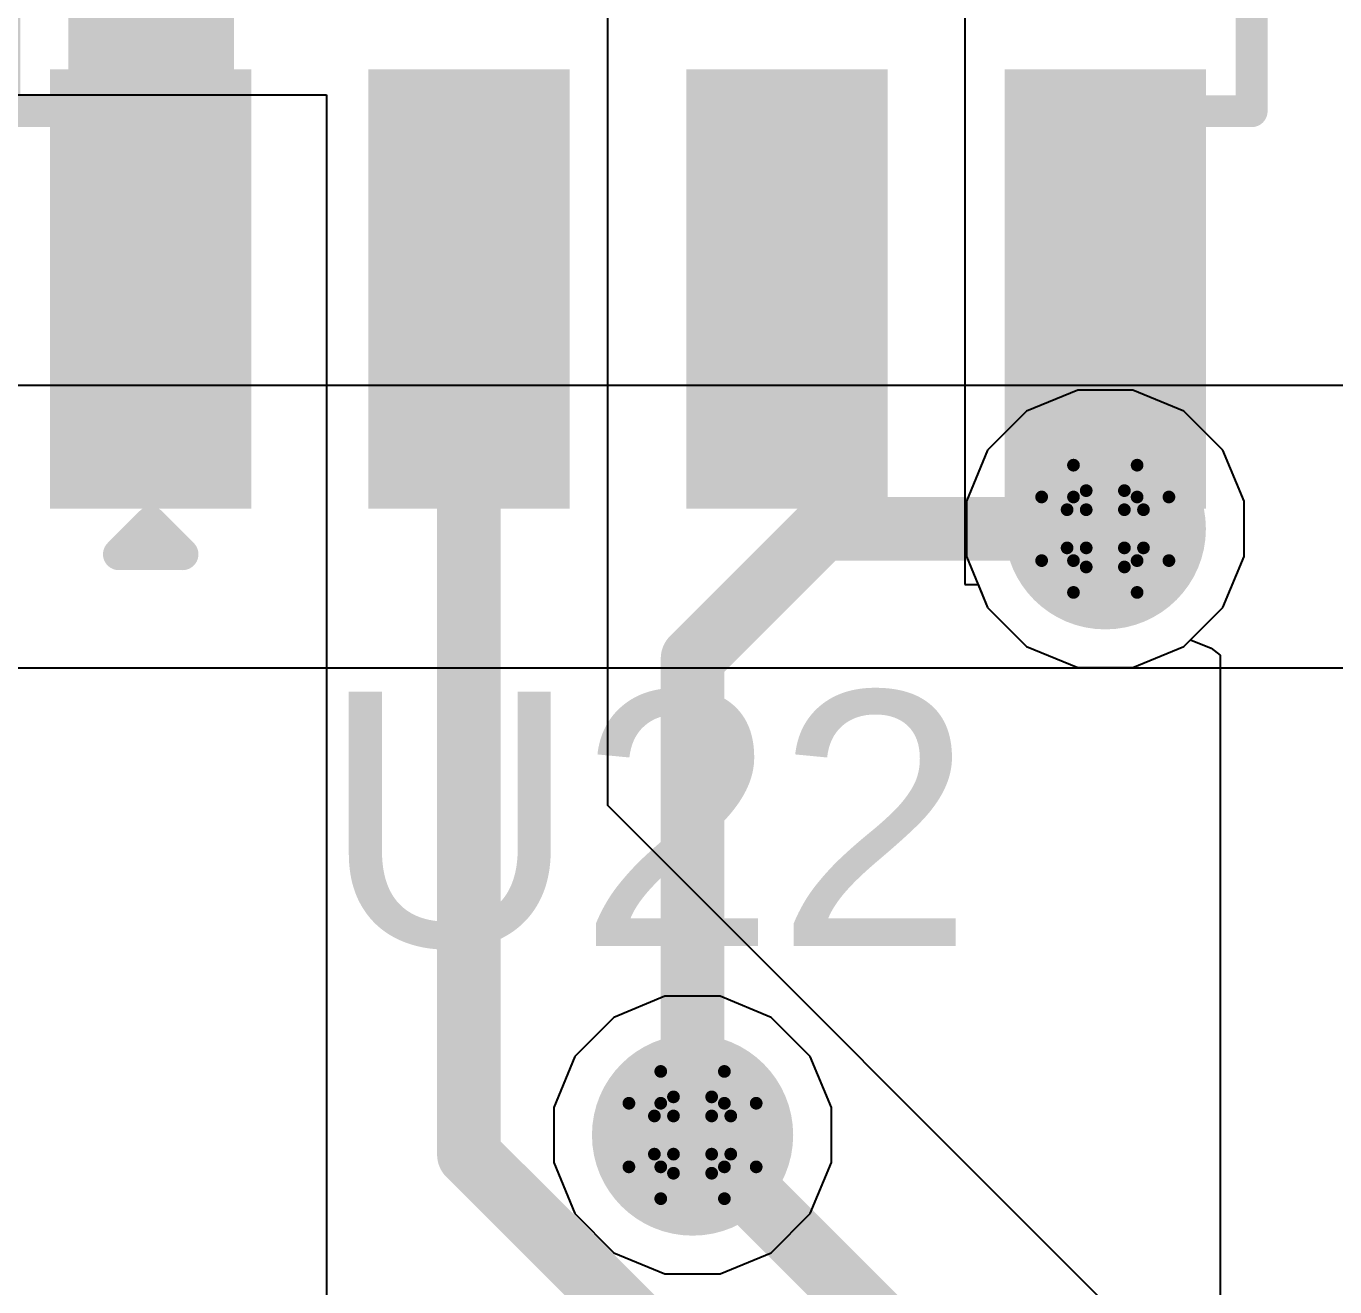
# Model space of a CAD drawing. Header units: inches. Extents: x -4 to 5258, y -4 to 5281.
# Drawn here: x 90.76 to 95.98, y 78.35 to 83.39 of the extents above; entities that cross this region are included whole.
import ezdxf

# ---------------------------------------------------------------- set-up
doc = ezdxf.new("R2010")
doc.units = ezdxf.units.IN
for name, color, linetype in [('Bottom Layer', 5, 'Continuous'), ('Bottom Solder', 6, 'Continuous'), ('Drill Drawing', 1, 'Continuous'), ('Layer 1', 16, 'Continuous'), ('Layer 2', 76, 'Continuous'), ('Top Layer', 1, 'Continuous'), ('Top Overlay', 2, 'Continuous'), ('Top Paste', 8, 'Continuous'), ('Top Solder', 216, 'Continuous'), ('Via Holes', 16, 'Continuous')]:
    doc.layers.add(name, color=color, linetype=linetype)
doc.styles.add('Arial', font='', dxfattribs={"height": 0.2})
doc.styles.get('Arial').set_extended_font_data('Arial')

# ---------------------------------------------------------------- blocks, each defined once
blk = doc.blocks.new('SOIC_8_11')
at = {"layer": 'Top Layer'}
for points in [[(-1.925, 2.205), (-1.925, 1.605), (-3.475, 1.605), (-3.475, 2.205)], [(3.475, 2.205), (3.475, 1.605), (1.925, 1.605), (1.925, 2.205)], [(-1.925, 0.935), (-1.925, 0.335), (-3.475, 0.335), (-3.475, 0.935)], [(3.475, 0.935), (3.475, 0.335), (1.925, 0.335), (1.925, 0.935)], [(-1.925, -0.335), (-1.925, -0.935), (-3.475, -0.935), (-3.475, -0.335)], [(3.475, -0.335), (3.475, -0.935), (1.925, -0.935), (1.925, -0.335)], [(-1.925, -1.605), (-1.925, -2.205), (-3.475, -2.205), (-3.475, -1.605)], [(3.475, -1.605), (3.475, -2.205), (1.925, -2.205), (1.925, -1.605)]]:
    blk.add_hatch(color=1, dxfattribs=at).paths.add_polyline_path(points)
at = {"layer": 'Top Overlay'}
blk.add_hatch(color=2, dxfattribs=at).paths.add_polyline_path([(-1.8283, 1.5732), (-1.4981, 1.5732), (-1.4981, 2.2336), (-1.8283, 2.2336)])
at = {"layer": 'Top Paste'}
for points in [[(-1.925, 2.205), (-1.925, 1.605), (-3.475, 1.605), (-3.475, 2.205)], [(3.475, 2.205), (3.475, 1.605), (1.925, 1.605), (1.925, 2.205)], [(-1.925, 0.935), (-1.925, 0.335), (-3.475, 0.335), (-3.475, 0.935)], [(3.475, 0.935), (3.475, 0.335), (1.925, 0.335), (1.925, 0.935)], [(-1.925, -0.335), (-1.925, -0.935), (-3.475, -0.935), (-3.475, -0.335)], [(3.475, -0.335), (3.475, -0.935), (1.925, -0.935), (1.925, -0.335)], [(-1.925, -1.605), (-1.925, -2.205), (-3.475, -2.205), (-3.475, -1.605)], [(3.475, -1.605), (3.475, -2.205), (1.925, -2.205), (1.925, -1.605)]]:
    blk.add_hatch(color=8, dxfattribs=at).paths.add_polyline_path(points)
at = {"layer": 'Top Solder'}
for points in [[(-1.8234, 2.3066), (-1.8234, 1.5034), (-3.5766, 1.5034), (-3.5766, 2.3066)], [(3.5766, 2.3066), (3.5766, 1.5034), (1.8234, 1.5034), (1.8234, 2.3066)], [(-1.8234, 1.0366), (-1.8234, 0.2334), (-3.5766, 0.2334), (-3.5766, 1.0366)], [(3.5766, 1.0366), (3.5766, 0.2334), (1.8234, 0.2334), (1.8234, 1.0366)], [(-1.8234, -0.2334), (-1.8234, -1.0366), (-3.5766, -1.0366), (-3.5766, -0.2334)], [(3.5766, -0.2334), (3.5766, -1.0366), (1.8234, -1.0366), (1.8234, -0.2334)], [(-1.8234, -1.5034), (-1.8234, -2.3066), (-3.5766, -2.3066), (-3.5766, -1.5034)], [(3.5766, -1.5034), (3.5766, -2.3066), (1.8234, -2.3066), (1.8234, -1.5034)]]:
    blk.add_hatch(color=216, dxfattribs=at).paths.add_polyline_path(points)
at = {"layer": 'Top Overlay'}
for points in [[(-1.9906, 2.4892, 0.127, 0.127, 0), (1.9906, 2.4892, 0.127, 0.127, 0)], [(-1.9906, 2.4892, 0.127, 0.127, 0), (-1.9906, 2.3114, 0.127, 0.127, 0)], [(1.9906, 2.4892, 0.127, 0.127, 0), (1.9906, 2.3114, 0.127, 0.127, 0)], [(-3.7592, 2.032, 0.127, 0.127, 0), (-3.7592, 1.778, 0.127, 0.127, 0)], [(-3.7592, 2.032, 0.127, 0.127, 0), (-3.6322, 1.905, 0.127, 0.127, 0)], [(-3.6322, 1.905, 0.127, 0.127, 0), (-3.7592, 1.778, 0.127, 0.127, 0)], [(-1.9906, -2.3114, 0.127, 0.127, 0), (-1.9906, -2.4892, 0.127, 0.127, 0)], [(1.9906, -2.3114, 0.127, 0.127, 0), (1.9906, -2.4892, 0.127, 0.127, 0)], [(-1.9906, -2.4892, 0.127, 0.127, 0), (1.9906, -2.4892, 0.127, 0.127, 0)]]:
    blk.add_lwpolyline(points, format="xyseb", dxfattribs=at)
for points in [[(-2.0224, 2.4892, 0.0635, 0.0635, 1), (-1.9589, 2.4892, 0.0635, 0.0635, 1)], [(-2.0224, 2.4892, 0.0635, 0.0635, 1), (-1.9589, 2.4892, 0.0635, 0.0635, 1)], [(1.9588, 2.4892, 0.0635, 0.0635, 1), (2.0223, 2.4892, 0.0635, 0.0635, 1)], [(1.9588, 2.4892, 0.0635, 0.0635, 1), (2.0223, 2.4892, 0.0635, 0.0635, 1)], [(-2.0223, 2.3114, 0.0635, 0.0635, 1), (-1.9588, 2.3114, 0.0635, 0.0635, 1)], [(1.9588, 2.3114, 0.0635, 0.0635, 1), (2.0223, 2.3114, 0.0635, 0.0635, 1)], [(-3.791, 2.032, 0.0635, 0.0635, 1), (-3.7275, 2.032, 0.0635, 0.0635, 1)], [(-3.791, 2.032, 0.0635, 0.0635, 1), (-3.7275, 2.032, 0.0635, 0.0635, 1)], [(-3.6639, 1.905, 0.0635, 0.0635, 1), (-3.6004, 1.905, 0.0635, 0.0635, 1)], [(-3.6639, 1.905, 0.0635, 0.0635, 1), (-3.6004, 1.905, 0.0635, 0.0635, 1)], [(-3.791, 1.778, 0.0635, 0.0635, 1), (-3.7275, 1.778, 0.0635, 0.0635, 1)], [(-3.791, 1.778, 0.0635, 0.0635, 1), (-3.7275, 1.778, 0.0635, 0.0635, 1)], [(-2.0223, -2.3114, 0.0635, 0.0635, 1), (-1.9588, -2.3114, 0.0635, 0.0635, 1)], [(1.9588, -2.3114, 0.0635, 0.0635, 1), (2.0223, -2.3114, 0.0635, 0.0635, 1)], [(-2.0223, -2.4892, 0.0635, 0.0635, 1), (-1.9588, -2.4892, 0.0635, 0.0635, 1)], [(-2.0223, -2.4892, 0.0635, 0.0635, 1), (-1.9588, -2.4892, 0.0635, 0.0635, 1)], [(1.9588, -2.4892, 0.0635, 0.0635, 1), (2.0223, -2.4892, 0.0635, 0.0635, 1)], [(1.9588, -2.4892, 0.0635, 0.0635, 1), (2.0223, -2.4892, 0.0635, 0.0635, 1)]]:
    blk.add_lwpolyline(points, format="xyseb", close=True, dxfattribs=at)

msp = doc.modelspace()

# ---------------------------------------------------------------- hatches: boundary and pattern name
at = {"layer": 'Bottom Layer'}
h = msp.add_hatch(color=5, dxfattribs=at)
edge = h.paths.add_edge_path()
edge.add_arc((95.0637, 81.3794), 0.3, 0, 360)
h = msp.add_hatch(color=5, dxfattribs=at)
edge = h.paths.add_edge_path()
edge.add_arc((93.4164, 78.9591), 0.3, 0, 360)
at = {"layer": 'Bottom Solder'}
h = msp.add_hatch(color=6, dxfattribs=at)
edge = h.paths.add_edge_path()
edge.add_arc((95.0637, 81.3794), 0.4016, 0, 360)
h = msp.add_hatch(color=6, dxfattribs=at)
edge = h.paths.add_edge_path()
edge.add_arc((93.4164, 78.9591), 0.4016, 0, 360)
at = {"layer": 'Layer 1'}
h = msp.add_hatch(color=16, dxfattribs=at)
edge = h.paths.add_edge_path()
edge.add_arc((95.0637, 81.3794), 0.3, 0, 360)
h = msp.add_hatch(color=16, dxfattribs=at)
edge = h.paths.add_edge_path()
edge.add_arc((93.4164, 78.9591), 0.3, 0, 360)
at = {"layer": 'Layer 2'}
h = msp.add_hatch(color=76, dxfattribs=at)
edge = h.paths.add_edge_path()
edge.add_arc((95.0637, 81.3794), 0.3, 0, 360)
h = msp.add_hatch(color=76, dxfattribs=at)
edge = h.paths.add_edge_path()
edge.add_arc((93.4164, 78.9591), 0.3, 0, 360)
at = {"layer": 'Top Layer'}
h = msp.add_hatch(color=1, dxfattribs=at)
edge = h.paths.add_edge_path()
edge.add_arc((95.0637, 81.3794), 0.3, 0, 360)
h = msp.add_hatch(color=1, dxfattribs=at)
edge = h.paths.add_edge_path()
edge.add_arc((93.4164, 78.9591), 0.3, 0, 360)
at = {"layer": 'Top Solder'}
h = msp.add_hatch(color=216, dxfattribs=at)
edge = h.paths.add_edge_path()
edge.add_arc((95.0637, 81.3794), 0.4016, 0, 360)
h = msp.add_hatch(color=216, dxfattribs=at)
edge = h.paths.add_edge_path()
edge.add_arc((93.4164, 78.9591), 0.4016, 0, 360)
at = {"layer": 'Via Holes'}
h = msp.add_hatch(color=7, dxfattribs=at)
edge = h.paths.add_edge_path()
edge.add_arc((95.0637, 81.3794), 0.15, 0, 360)
h = msp.add_hatch(color=7, dxfattribs=at)
edge = h.paths.add_edge_path()
edge.add_arc((93.4164, 78.9591), 0.15, 0, 360)

# ---------------------------------------------------------------- linework, layer by layer
at = {"layer": 'Bottom Layer'}
for p, q in [((106.4882, 81.9521), (50.1444, 81.9521)), ((75.5251, 80.8245), (105.1898, 80.8245)), ((93.3062, 79.5131), (93.1026, 79.4288)), ((93.5266, 79.5131), (93.3062, 79.5131)), ((93.7302, 79.4288), (93.5266, 79.5131)), ((93.1026, 79.4288), (92.9467, 79.273)), ((93.8861, 79.273), (93.7302, 79.4288)), ((92.9467, 79.273), (92.8624, 79.0693)), ((93.9704, 79.0693), (93.8861, 79.273)), ((92.8624, 79.0693), (92.8624, 78.8489)), ((93.9704, 78.8489), (93.9704, 79.0693)), ((92.8624, 78.8489), (92.9467, 78.6453)), ((93.8861, 78.6453), (93.9704, 78.8489)), ((92.9467, 78.6453), (93.1026, 78.4895)), ((93.7302, 78.4895), (93.8861, 78.6453)), ((93.1026, 78.4895), (93.3062, 78.4051)), ((93.5266, 78.4051), (93.7302, 78.4895)), ((93.3062, 78.4051), (93.5266, 78.4051))]:
    msp.add_line(p, q, dxfattribs=at)
at = {"layer": 'Drill Drawing'}
for points in [[(94.9367, 81.5064, 0.0508, 0.0508, 0), (94.9367, 81.6334, 0.0508, 0.0508, 0)], [(94.9367, 81.6334, 0.0508, 0.0508, 0), (95.1907, 81.6334, 0.0508, 0.0508, 0)], [(95.1907, 81.5064, 0.0508, 0.0508, 0), (95.1907, 81.6334, 0.0508, 0.0508, 0)], [(94.9875, 81.4556, 0.0508, 0.0508, 0), (94.9875, 81.5318, 0.0508, 0.0508, 0)], [(94.9875, 81.5318, 0.0508, 0.0508, 0), (95.1399, 81.5318, 0.0508, 0.0508, 0)], [(95.1399, 81.4556, 0.0508, 0.0508, 0), (95.1399, 81.5318, 0.0508, 0.0508, 0)], [(94.8097, 81.2524, 0.0508, 0.0508, 0), (94.8097, 81.5064, 0.0508, 0.0508, 0)], [(94.8097, 81.5064, 0.0508, 0.0508, 0), (94.9367, 81.5064, 0.0508, 0.0508, 0)], [(95.1907, 81.5064, 0.0508, 0.0508, 0), (95.3177, 81.5064, 0.0508, 0.0508, 0)], [(95.3177, 81.2524, 0.0508, 0.0508, 0), (95.3177, 81.5064, 0.0508, 0.0508, 0)], [(94.9113, 81.3032, 0.0508, 0.0508, 0), (94.9113, 81.4556, 0.0508, 0.0508, 0)], [(94.9113, 81.4556, 0.0508, 0.0508, 0), (94.9875, 81.4556, 0.0508, 0.0508, 0)], [(95.1399, 81.4556, 0.0508, 0.0508, 0), (95.2161, 81.4556, 0.0508, 0.0508, 0)], [(95.2161, 81.3032, 0.0508, 0.0508, 0), (95.2161, 81.4556, 0.0508, 0.0508, 0)], [(94.9113, 81.3032, 0.0508, 0.0508, 0), (94.9875, 81.3032, 0.0508, 0.0508, 0)], [(94.9875, 81.227, 0.0508, 0.0508, 0), (94.9875, 81.3032, 0.0508, 0.0508, 0)], [(95.1399, 81.3032, 0.0508, 0.0508, 0), (95.2161, 81.3032, 0.0508, 0.0508, 0)], [(95.1399, 81.227, 0.0508, 0.0508, 0), (95.1399, 81.3032, 0.0508, 0.0508, 0)], [(94.8097, 81.2524, 0.0508, 0.0508, 0), (94.9367, 81.2524, 0.0508, 0.0508, 0)], [(94.9367, 81.1254, 0.0508, 0.0508, 0), (94.9367, 81.2524, 0.0508, 0.0508, 0)], [(95.1907, 81.2524, 0.0508, 0.0508, 0), (95.3177, 81.2524, 0.0508, 0.0508, 0)], [(95.1907, 81.1254, 0.0508, 0.0508, 0), (95.1907, 81.2524, 0.0508, 0.0508, 0)], [(94.9875, 81.227, 0.0508, 0.0508, 0), (95.1399, 81.227, 0.0508, 0.0508, 0)], [(94.9367, 81.1254, 0.0508, 0.0508, 0), (95.1907, 81.1254, 0.0508, 0.0508, 0)], [(93.2894, 79.0861, 0.0508, 0.0508, 0), (93.2894, 79.2131, 0.0508, 0.0508, 0)], [(93.2894, 79.2131, 0.0508, 0.0508, 0), (93.5434, 79.2131, 0.0508, 0.0508, 0)], [(93.5434, 79.0861, 0.0508, 0.0508, 0), (93.5434, 79.2131, 0.0508, 0.0508, 0)], [(93.3402, 79.0353, 0.0508, 0.0508, 0), (93.3402, 79.1115, 0.0508, 0.0508, 0)], [(93.3402, 79.1115, 0.0508, 0.0508, 0), (93.4926, 79.1115, 0.0508, 0.0508, 0)], [(93.4926, 79.0353, 0.0508, 0.0508, 0), (93.4926, 79.1115, 0.0508, 0.0508, 0)], [(93.1624, 78.8321, 0.0508, 0.0508, 0), (93.1624, 79.0861, 0.0508, 0.0508, 0)], [(93.1624, 79.0861, 0.0508, 0.0508, 0), (93.2894, 79.0861, 0.0508, 0.0508, 0)], [(93.5434, 79.0861, 0.0508, 0.0508, 0), (93.6704, 79.0861, 0.0508, 0.0508, 0)], [(93.6704, 78.8321, 0.0508, 0.0508, 0), (93.6704, 79.0861, 0.0508, 0.0508, 0)], [(93.264, 78.8829, 0.0508, 0.0508, 0), (93.264, 79.0353, 0.0508, 0.0508, 0)], [(93.264, 79.0353, 0.0508, 0.0508, 0), (93.3402, 79.0353, 0.0508, 0.0508, 0)], [(93.4926, 79.0353, 0.0508, 0.0508, 0), (93.5688, 79.0353, 0.0508, 0.0508, 0)], [(93.5688, 78.8829, 0.0508, 0.0508, 0), (93.5688, 79.0353, 0.0508, 0.0508, 0)], [(93.264, 78.8829, 0.0508, 0.0508, 0), (93.3402, 78.8829, 0.0508, 0.0508, 0)], [(93.3402, 78.8067, 0.0508, 0.0508, 0), (93.3402, 78.8829, 0.0508, 0.0508, 0)], [(93.4926, 78.8829, 0.0508, 0.0508, 0), (93.5688, 78.8829, 0.0508, 0.0508, 0)], [(93.4926, 78.8067, 0.0508, 0.0508, 0), (93.4926, 78.8829, 0.0508, 0.0508, 0)], [(93.1624, 78.8321, 0.0508, 0.0508, 0), (93.2894, 78.8321, 0.0508, 0.0508, 0)], [(93.2894, 78.7051, 0.0508, 0.0508, 0), (93.2894, 78.8321, 0.0508, 0.0508, 0)], [(93.3402, 78.8067, 0.0508, 0.0508, 0), (93.4926, 78.8067, 0.0508, 0.0508, 0)], [(93.5434, 78.8321, 0.0508, 0.0508, 0), (93.6704, 78.8321, 0.0508, 0.0508, 0)], [(93.5434, 78.7051, 0.0508, 0.0508, 0), (93.5434, 78.8321, 0.0508, 0.0508, 0)], [(93.2894, 78.7051, 0.0508, 0.0508, 0), (93.5434, 78.7051, 0.0508, 0.0508, 0)]]:
    msp.add_lwpolyline(points, format="xyseb", dxfattribs=at)
for points in [[(94.924, 81.6334, 0.0254, 0.0254, 1), (94.9494, 81.6334, 0.0254, 0.0254, 1)], [(94.924, 81.6334, 0.0254, 0.0254, 1), (94.9494, 81.6334, 0.0254, 0.0254, 1)], [(95.178, 81.6334, 0.0254, 0.0254, 1), (95.2034, 81.6334, 0.0254, 0.0254, 1)], [(95.178, 81.6334, 0.0254, 0.0254, 1), (95.2034, 81.6334, 0.0254, 0.0254, 1)], [(94.9748, 81.5318, 0.0254, 0.0254, 1), (95.0002, 81.5318, 0.0254, 0.0254, 1)], [(94.9748, 81.5318, 0.0254, 0.0254, 1), (95.0002, 81.5318, 0.0254, 0.0254, 1)], [(95.1272, 81.5318, 0.0254, 0.0254, 1), (95.1526, 81.5318, 0.0254, 0.0254, 1)], [(95.1272, 81.5318, 0.0254, 0.0254, 1), (95.1526, 81.5318, 0.0254, 0.0254, 1)], [(94.797, 81.5064, 0.0254, 0.0254, 1), (94.8224, 81.5064, 0.0254, 0.0254, 1)], [(94.797, 81.5064, 0.0254, 0.0254, 1), (94.8224, 81.5064, 0.0254, 0.0254, 1)], [(94.924, 81.5064, 0.0254, 0.0254, 1), (94.9494, 81.5064, 0.0254, 0.0254, 1)], [(94.924, 81.5064, 0.0254, 0.0254, 1), (94.9494, 81.5064, 0.0254, 0.0254, 1)], [(95.178, 81.5064, 0.0254, 0.0254, 1), (95.2034, 81.5064, 0.0254, 0.0254, 1)], [(95.178, 81.5064, 0.0254, 0.0254, 1), (95.2034, 81.5064, 0.0254, 0.0254, 1)], [(95.305, 81.5064, 0.0254, 0.0254, 1), (95.3304, 81.5064, 0.0254, 0.0254, 1)], [(95.305, 81.5064, 0.0254, 0.0254, 1), (95.3304, 81.5064, 0.0254, 0.0254, 1)], [(94.8986, 81.4556, 0.0254, 0.0254, 1), (94.924, 81.4556, 0.0254, 0.0254, 1)], [(94.8986, 81.4556, 0.0254, 0.0254, 1), (94.924, 81.4556, 0.0254, 0.0254, 1)], [(94.9748, 81.4556, 0.0254, 0.0254, 1), (95.0002, 81.4556, 0.0254, 0.0254, 1)], [(94.9748, 81.4556, 0.0254, 0.0254, 1), (95.0002, 81.4556, 0.0254, 0.0254, 1)], [(95.1272, 81.4556, 0.0254, 0.0254, 1), (95.1526, 81.4556, 0.0254, 0.0254, 1)], [(95.1272, 81.4556, 0.0254, 0.0254, 1), (95.1526, 81.4556, 0.0254, 0.0254, 1)], [(95.2034, 81.4556, 0.0254, 0.0254, 1), (95.2288, 81.4556, 0.0254, 0.0254, 1)], [(95.2034, 81.4556, 0.0254, 0.0254, 1), (95.2288, 81.4556, 0.0254, 0.0254, 1)], [(94.8986, 81.3032, 0.0254, 0.0254, 1), (94.924, 81.3032, 0.0254, 0.0254, 1)], [(94.8986, 81.3032, 0.0254, 0.0254, 1), (94.924, 81.3032, 0.0254, 0.0254, 1)], [(94.9748, 81.3032, 0.0254, 0.0254, 1), (95.0002, 81.3032, 0.0254, 0.0254, 1)], [(94.9748, 81.3032, 0.0254, 0.0254, 1), (95.0002, 81.3032, 0.0254, 0.0254, 1)], [(95.1272, 81.3032, 0.0254, 0.0254, 1), (95.1526, 81.3032, 0.0254, 0.0254, 1)], [(95.1272, 81.3032, 0.0254, 0.0254, 1), (95.1526, 81.3032, 0.0254, 0.0254, 1)], [(95.2034, 81.3032, 0.0254, 0.0254, 1), (95.2288, 81.3032, 0.0254, 0.0254, 1)], [(95.2034, 81.3032, 0.0254, 0.0254, 1), (95.2288, 81.3032, 0.0254, 0.0254, 1)], [(94.797, 81.2524, 0.0254, 0.0254, 1), (94.8224, 81.2524, 0.0254, 0.0254, 1)], [(94.797, 81.2524, 0.0254, 0.0254, 1), (94.8224, 81.2524, 0.0254, 0.0254, 1)], [(94.924, 81.2524, 0.0254, 0.0254, 1), (94.9494, 81.2524, 0.0254, 0.0254, 1)], [(94.924, 81.2524, 0.0254, 0.0254, 1), (94.9494, 81.2524, 0.0254, 0.0254, 1)], [(95.178, 81.2524, 0.0254, 0.0254, 1), (95.2034, 81.2524, 0.0254, 0.0254, 1)], [(95.178, 81.2524, 0.0254, 0.0254, 1), (95.2034, 81.2524, 0.0254, 0.0254, 1)], [(95.305, 81.2524, 0.0254, 0.0254, 1), (95.3304, 81.2524, 0.0254, 0.0254, 1)], [(95.305, 81.2524, 0.0254, 0.0254, 1), (95.3304, 81.2524, 0.0254, 0.0254, 1)], [(94.9748, 81.227, 0.0254, 0.0254, 1), (95.0002, 81.227, 0.0254, 0.0254, 1)], [(94.9748, 81.227, 0.0254, 0.0254, 1), (95.0002, 81.227, 0.0254, 0.0254, 1)], [(95.1272, 81.227, 0.0254, 0.0254, 1), (95.1526, 81.227, 0.0254, 0.0254, 1)], [(95.1272, 81.227, 0.0254, 0.0254, 1), (95.1526, 81.227, 0.0254, 0.0254, 1)], [(94.924, 81.1254, 0.0254, 0.0254, 1), (94.9494, 81.1254, 0.0254, 0.0254, 1)], [(94.924, 81.1254, 0.0254, 0.0254, 1), (94.9494, 81.1254, 0.0254, 0.0254, 1)], [(95.178, 81.1254, 0.0254, 0.0254, 1), (95.2034, 81.1254, 0.0254, 0.0254, 1)], [(95.178, 81.1254, 0.0254, 0.0254, 1), (95.2034, 81.1254, 0.0254, 0.0254, 1)], [(93.2767, 79.2131, 0.0254, 0.0254, 1), (93.3021, 79.2131, 0.0254, 0.0254, 1)], [(93.2767, 79.2131, 0.0254, 0.0254, 1), (93.3021, 79.2131, 0.0254, 0.0254, 1)], [(93.5307, 79.2131, 0.0254, 0.0254, 1), (93.5561, 79.2131, 0.0254, 0.0254, 1)], [(93.5307, 79.2131, 0.0254, 0.0254, 1), (93.5561, 79.2131, 0.0254, 0.0254, 1)], [(93.3275, 79.1115, 0.0254, 0.0254, 1), (93.3529, 79.1115, 0.0254, 0.0254, 1)], [(93.3275, 79.1115, 0.0254, 0.0254, 1), (93.3529, 79.1115, 0.0254, 0.0254, 1)], [(93.4799, 79.1115, 0.0254, 0.0254, 1), (93.5053, 79.1115, 0.0254, 0.0254, 1)], [(93.4799, 79.1115, 0.0254, 0.0254, 1), (93.5053, 79.1115, 0.0254, 0.0254, 1)], [(93.1497, 79.0861, 0.0254, 0.0254, 1), (93.1751, 79.0861, 0.0254, 0.0254, 1)], [(93.1497, 79.0861, 0.0254, 0.0254, 1), (93.1751, 79.0861, 0.0254, 0.0254, 1)], [(93.2767, 79.0861, 0.0254, 0.0254, 1), (93.3021, 79.0861, 0.0254, 0.0254, 1)], [(93.2767, 79.0861, 0.0254, 0.0254, 1), (93.3021, 79.0861, 0.0254, 0.0254, 1)], [(93.5307, 79.0861, 0.0254, 0.0254, 1), (93.5561, 79.0861, 0.0254, 0.0254, 1)], [(93.5307, 79.0861, 0.0254, 0.0254, 1), (93.5561, 79.0861, 0.0254, 0.0254, 1)], [(93.6577, 79.0861, 0.0254, 0.0254, 1), (93.6831, 79.0861, 0.0254, 0.0254, 1)], [(93.6577, 79.0861, 0.0254, 0.0254, 1), (93.6831, 79.0861, 0.0254, 0.0254, 1)], [(93.2513, 79.0353, 0.0254, 0.0254, 1), (93.2767, 79.0353, 0.0254, 0.0254, 1)], [(93.2513, 79.0353, 0.0254, 0.0254, 1), (93.2767, 79.0353, 0.0254, 0.0254, 1)], [(93.3275, 79.0353, 0.0254, 0.0254, 1), (93.3529, 79.0353, 0.0254, 0.0254, 1)], [(93.3275, 79.0353, 0.0254, 0.0254, 1), (93.3529, 79.0353, 0.0254, 0.0254, 1)], [(93.4799, 79.0353, 0.0254, 0.0254, 1), (93.5053, 79.0353, 0.0254, 0.0254, 1)], [(93.4799, 79.0353, 0.0254, 0.0254, 1), (93.5053, 79.0353, 0.0254, 0.0254, 1)], [(93.5561, 79.0353, 0.0254, 0.0254, 1), (93.5815, 79.0353, 0.0254, 0.0254, 1)], [(93.5561, 79.0353, 0.0254, 0.0254, 1), (93.5815, 79.0353, 0.0254, 0.0254, 1)], [(93.2513, 78.8829, 0.0254, 0.0254, 1), (93.2767, 78.8829, 0.0254, 0.0254, 1)], [(93.2513, 78.8829, 0.0254, 0.0254, 1), (93.2767, 78.8829, 0.0254, 0.0254, 1)], [(93.3275, 78.8829, 0.0254, 0.0254, 1), (93.3529, 78.8829, 0.0254, 0.0254, 1)], [(93.3275, 78.8829, 0.0254, 0.0254, 1), (93.3529, 78.8829, 0.0254, 0.0254, 1)], [(93.4799, 78.8829, 0.0254, 0.0254, 1), (93.5053, 78.8829, 0.0254, 0.0254, 1)], [(93.4799, 78.8829, 0.0254, 0.0254, 1), (93.5053, 78.8829, 0.0254, 0.0254, 1)], [(93.5561, 78.8829, 0.0254, 0.0254, 1), (93.5815, 78.8829, 0.0254, 0.0254, 1)], [(93.5561, 78.8829, 0.0254, 0.0254, 1), (93.5815, 78.8829, 0.0254, 0.0254, 1)], [(93.1497, 78.8321, 0.0254, 0.0254, 1), (93.1751, 78.8321, 0.0254, 0.0254, 1)], [(93.1497, 78.8321, 0.0254, 0.0254, 1), (93.1751, 78.8321, 0.0254, 0.0254, 1)], [(93.2767, 78.8321, 0.0254, 0.0254, 1), (93.3021, 78.8321, 0.0254, 0.0254, 1)], [(93.2767, 78.8321, 0.0254, 0.0254, 1), (93.3021, 78.8321, 0.0254, 0.0254, 1)], [(93.3275, 78.8067, 0.0254, 0.0254, 1), (93.3529, 78.8067, 0.0254, 0.0254, 1)], [(93.3275, 78.8067, 0.0254, 0.0254, 1), (93.3529, 78.8067, 0.0254, 0.0254, 1)], [(93.4799, 78.8067, 0.0254, 0.0254, 1), (93.5053, 78.8067, 0.0254, 0.0254, 1)], [(93.4799, 78.8067, 0.0254, 0.0254, 1), (93.5053, 78.8067, 0.0254, 0.0254, 1)], [(93.5307, 78.8321, 0.0254, 0.0254, 1), (93.5561, 78.8321, 0.0254, 0.0254, 1)], [(93.5307, 78.8321, 0.0254, 0.0254, 1), (93.5561, 78.8321, 0.0254, 0.0254, 1)], [(93.6577, 78.8321, 0.0254, 0.0254, 1), (93.6831, 78.8321, 0.0254, 0.0254, 1)], [(93.6577, 78.8321, 0.0254, 0.0254, 1), (93.6831, 78.8321, 0.0254, 0.0254, 1)], [(93.2767, 78.7051, 0.0254, 0.0254, 1), (93.3021, 78.7051, 0.0254, 0.0254, 1)], [(93.2767, 78.7051, 0.0254, 0.0254, 1), (93.3021, 78.7051, 0.0254, 0.0254, 1)], [(93.5307, 78.7051, 0.0254, 0.0254, 1), (93.5561, 78.7051, 0.0254, 0.0254, 1)], [(93.5307, 78.7051, 0.0254, 0.0254, 1), (93.5561, 78.7051, 0.0254, 0.0254, 1)]]:
    msp.add_lwpolyline(points, format="xyseb", close=True, dxfattribs=at)
at = {"layer": 'Layer 1'}
for p, q in [((94.9535, 81.9334), (94.7498, 81.8491)), ((95.1739, 81.9334), (94.9535, 81.9334)), ((95.3775, 81.8491), (95.1739, 81.9334)), ((94.7498, 81.8491), (94.594, 81.6933)), ((95.5333, 81.6933), (95.3775, 81.8491)), ((94.594, 81.6933), (94.5097, 81.4896)), ((95.6177, 81.4896), (95.5333, 81.6933)), ((94.5097, 81.4896), (94.5097, 81.2693)), ((95.6177, 81.2693), (95.6177, 81.4896)), ((94.5097, 81.2693), (94.594, 81.0656)), ((95.5333, 81.0656), (95.6177, 81.2693)), ((94.594, 81.0656), (94.7498, 80.9098)), ((95.3775, 80.9098), (95.5333, 81.0656)), ((94.7498, 80.9098), (94.9535, 80.8254)), ((95.1739, 80.8254), (95.3775, 80.9098)), ((94.9535, 80.8254), (95.1739, 80.8254)), ((93.3062, 79.5131), (93.1026, 79.4288)), ((93.5266, 79.5131), (93.3062, 79.5131)), ((93.7302, 79.4288), (93.5266, 79.5131)), ((93.1026, 79.4288), (92.9467, 79.273)), ((93.8861, 79.273), (93.7302, 79.4288)), ((92.9467, 79.273), (92.8624, 79.0693)), ((93.9704, 79.0693), (93.8861, 79.273)), ((92.8624, 79.0693), (92.8624, 78.8489)), ((93.9704, 78.8489), (93.9704, 79.0693)), ((92.8624, 78.8489), (92.9467, 78.6453)), ((93.8861, 78.6453), (93.9704, 78.8489)), ((92.9467, 78.6453), (93.1026, 78.4895)), ((93.7302, 78.4895), (93.8861, 78.6453)), ((93.1026, 78.4895), (93.3062, 78.4051)), ((93.5266, 78.4051), (93.7302, 78.4895)), ((93.3062, 78.4051), (93.5266, 78.4051))]:
    msp.add_line(p, q, dxfattribs=at)
at = {"layer": 'Layer 2'}
for points in [[(93.4164, 80.8614, 0.254, 0.254, 0), (93.9345, 81.3794, 0.254, 0.254, 0)], [(93.9345, 81.3794, 0.254, 0.254, 0), (95.0637, 81.3794, 0.254, 0.254, 0)], [(93.4164, 78.9591, 0.254, 0.254, 0), (93.4164, 80.8614, 0.254, 0.254, 0)]]:
    msp.add_lwpolyline(points, format="xyseb", dxfattribs=at)
for points in [[(93.871, 81.3794, 0.127, 0.127, 1), (93.998, 81.3794, 0.127, 0.127, 1)], [(93.871, 81.3794, 0.127, 0.127, 1), (93.998, 81.3794, 0.127, 0.127, 1)], [(95.0002, 81.3794, 0.127, 0.127, 1), (95.1272, 81.3794, 0.127, 0.127, 1)], [(93.3529, 80.8614, 0.127, 0.127, 1), (93.4799, 80.8614, 0.127, 0.127, 1)], [(93.3529, 80.8614, 0.127, 0.127, 1), (93.4799, 80.8614, 0.127, 0.127, 1)], [(93.3529, 78.9591, 0.127, 0.127, 1), (93.4799, 78.9591, 0.127, 0.127, 1)]]:
    msp.add_lwpolyline(points, format="xyseb", close=True, dxfattribs=at)
at = {"layer": 'Top Layer'}
for p, q in [((93.0778, 80.2741), (93.0778, 83.63)), ((94.5035, 83.6189), (94.5035, 81.1566)), ((90.3171, 83.112), (91.9552, 83.112)), ((91.9552, 83.112), (91.9552, 78.2569)), ((94.5035, 81.1566), (94.5563, 81.1566)), ((94.5563, 81.1566), (94.594, 81.0656)), ((94.594, 81.0656), (94.7498, 80.9098)), ((94.7498, 80.9098), (94.9535, 80.8254)), ((95.1739, 80.8254), (95.3775, 80.9098)), ((95.3775, 80.9098), (95.4043, 80.9366)), ((95.4043, 80.9366), (95.4867, 80.9025)), ((95.4867, 80.9025), (95.5216, 80.8743)), ((95.5216, 80.8743), (95.5216, 80.7929)), ((94.9535, 80.8254), (95.1739, 80.8254)), ((95.5216, 80.7929), (95.5216, 80.7928)), ((95.5216, 80.7928), (95.5216, 73.8228)), ((95.1851, 78.1669), (93.0778, 80.2741))]:
    msp.add_line(p, q, dxfattribs=at)
for points in [[(95.0637, 81.3794, 0.5588, 0.5588, 0), (95.0637, 82.337, 0.5588, 0.5588, 0)], [(92.5237, 78.8812, 0.254, 0.254, 0), (92.5237, 82.337, 0.254, 0.254, 0)], [(93.4164, 78.9591, 0.254, 0.254, 0), (94.7804, 77.5951, 0.254, 0.254, 0)], [(92.5237, 78.8812, 0.254, 0.254, 0), (94.2805, 77.1243, 0.254, 0.254, 0)]]:
    msp.add_lwpolyline(points, format="xyseb", dxfattribs=at)
for points in [[(94.924, 82.337, 0.2794, 0.2794, 1), (95.2034, 82.337, 0.2794, 0.2794, 1)], [(92.4602, 82.337, 0.127, 0.127, 1), (92.5872, 82.337, 0.127, 0.127, 1)], [(94.924, 81.3794, 0.2794, 0.2794, 1), (95.2034, 81.3794, 0.2794, 0.2794, 1)], [(93.3529, 78.9591, 0.127, 0.127, 1), (93.4799, 78.9591, 0.127, 0.127, 1)], [(92.4602, 78.8812, 0.127, 0.127, 1), (92.5872, 78.8812, 0.127, 0.127, 1)], [(92.4602, 78.8812, 0.127, 0.127, 1), (92.5872, 78.8812, 0.127, 0.127, 1)]]:
    msp.add_lwpolyline(points, format="xyseb", close=True, dxfattribs=at)

# ---------------------------------------------------------------- block references
at = {"rotation": 90}
msp.add_blockref('SOIC_8_11', (93.1587, 85.037), dxfattribs=at)

# ---------------------------------------------------------------- texts
at = {"layer": 'Top Overlay', "style": 'Arial'}
msp.add_text('U22', height=1.016, dxfattribs=at).set_placement((91.9349, 79.7136))

doc.saveas('drawing.dxf')
